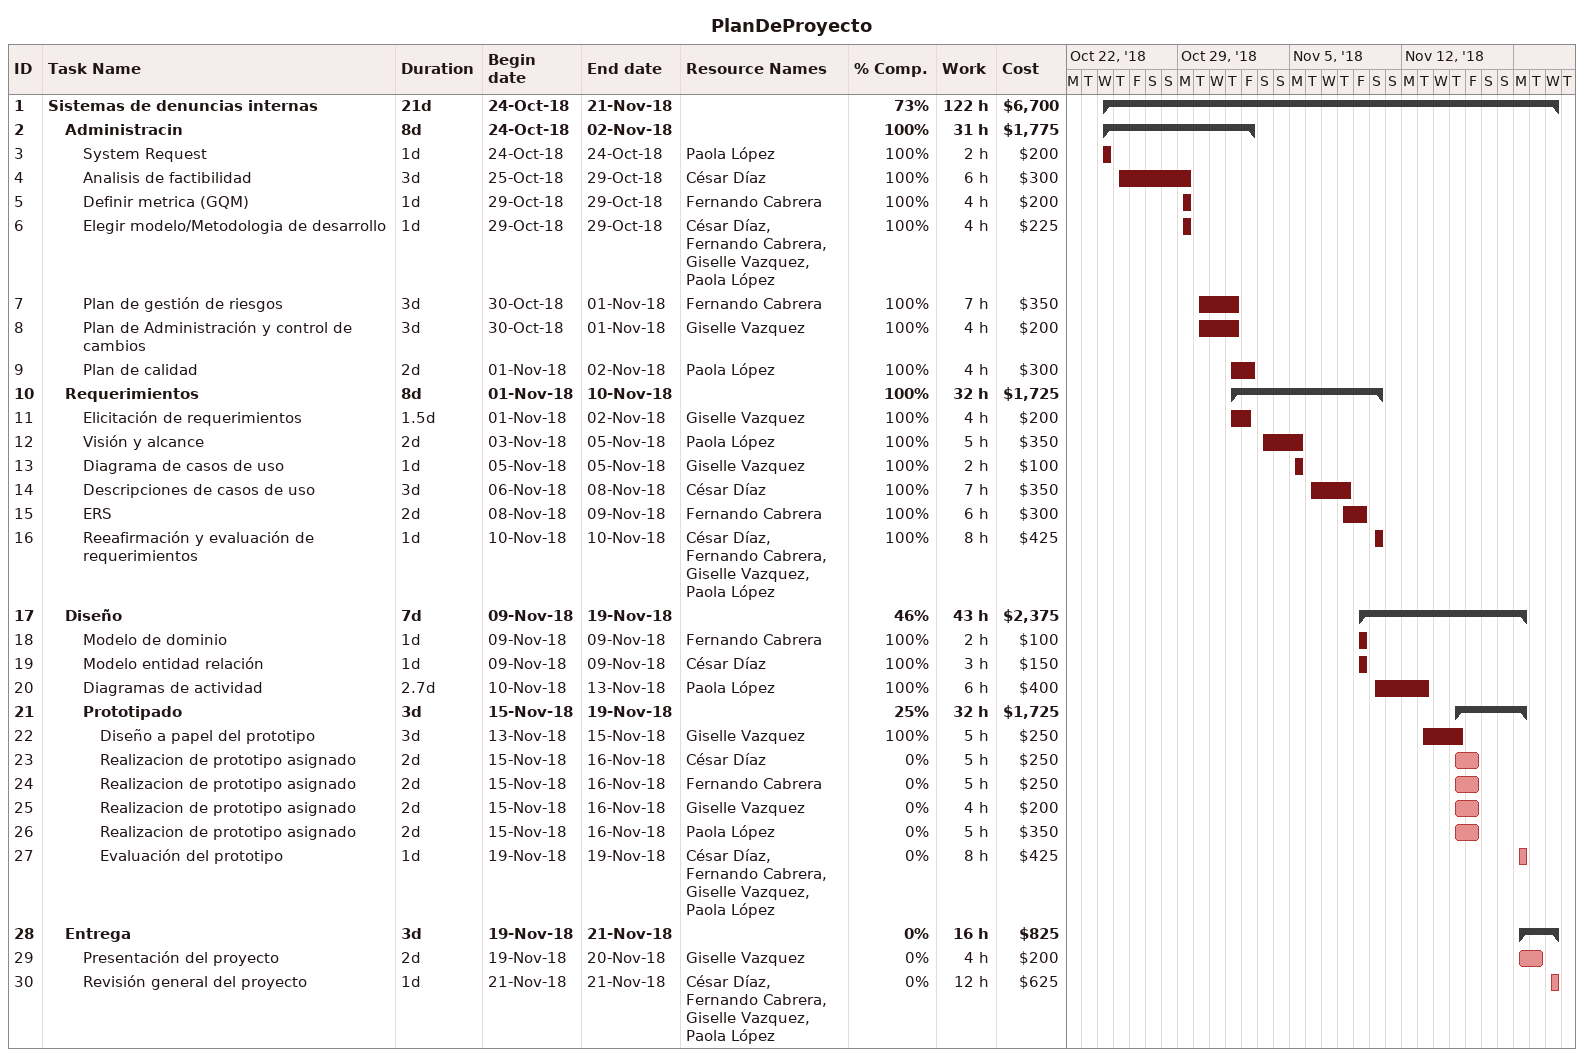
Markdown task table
PlanDeProyecto

| ID | Level | Task | Duration | Start | Finish | Resources | % complete | Work (h) | Cost ($) |
|---|---|---|---|---|---|---|---|---|---|
| 1 | 1 | **Sistemas de denuncias internas** | 21d | 2018-10-24 | 2018-11-21 |  | 73 | 122 | 6700 |
| 2 | 2 | **Administracin** | 8d | 2018-10-24 | 2018-11-02 |  | 100 | 31 | 1775 |
| 3 | 3 | System Request | 1d | 2018-10-24 | 2018-10-24 | Paola López | 100 | 2 | 200 |
| 4 | 3 | Analisis de factibilidad | 3d | 2018-10-25 | 2018-10-29 | César Díaz | 100 | 6 | 300 |
| 5 | 3 | Definir metrica (GQM) | 1d | 2018-10-29 | 2018-10-29 | Fernando Cabrera | 100 | 4 | 200 |
| 6 | 3 | Elegir modelo/Metodologia de desarrollo | 1d | 2018-10-29 | 2018-10-29 | César Díaz, Fernando Cabrera, Giselle Vazquez, Paola López | 100 | 4 | 225 |
| 7 | 3 | Plan de gestión de riesgos | 3d | 2018-10-30 | 2018-11-01 | Fernando Cabrera | 100 | 7 | 350 |
| 8 | 3 | Plan de Administración y control de cambios | 3d | 2018-10-30 | 2018-11-01 | Giselle Vazquez | 100 | 4 | 200 |
| 9 | 3 | Plan de calidad | 2d | 2018-11-01 | 2018-11-02 | Paola López | 100 | 4 | 300 |
| 10 | 2 | **Requerimientos** | 8d | 2018-11-01 | 2018-11-10 |  | 100 | 32 | 1725 |
| 11 | 3 | Elicitación de requerimientos | 1.5d | 2018-11-01 | 2018-11-02 | Giselle Vazquez | 100 | 4 | 200 |
| 12 | 3 | Visión y alcance | 2d | 2018-11-03 | 2018-11-05 | Paola López | 100 | 5 | 350 |
| 13 | 3 | Diagrama de casos de uso | 1d | 2018-11-05 | 2018-11-05 | Giselle Vazquez | 100 | 2 | 100 |
| 14 | 3 | Descripciones de casos de uso | 3d | 2018-11-06 | 2018-11-08 | César Díaz | 100 | 7 | 350 |
| 15 | 3 | ERS | 2d | 2018-11-08 | 2018-11-09 | Fernando Cabrera | 100 | 6 | 300 |
| 16 | 3 | Reeafirmación y evaluación de requerimientos | 1d | 2018-11-10 | 2018-11-10 | César Díaz, Fernando Cabrera, Giselle Vazquez, Paola López | 100 | 8 | 425 |
| 17 | 2 | **Diseño** | 7d | 2018-11-09 | 2018-11-19 |  | 46 | 43 | 2375 |
| 18 | 3 | Modelo de dominio | 1d | 2018-11-09 | 2018-11-09 | Fernando Cabrera | 100 | 2 | 100 |
| 19 | 3 | Modelo entidad relación | 1d | 2018-11-09 | 2018-11-09 | César Díaz | 100 | 3 | 150 |
| 20 | 3 | Diagramas de actividad | 2.7d | 2018-11-10 | 2018-11-13 | Paola López | 100 | 6 | 400 |
| 21 | 3 | **Prototipado** | 3d | 2018-11-15 | 2018-11-19 |  | 25 | 32 | 1725 |
| 22 | 4 | Diseño a papel del prototipo | 3d | 2018-11-13 | 2018-11-15 | Giselle Vazquez | 100 | 5 | 250 |
| 23 | 4 | Realizacion de prototipo asignado | 2d | 2018-11-15 | 2018-11-16 | César Díaz | 0 | 5 | 250 |
| 24 | 4 | Realizacion de prototipo asignado | 2d | 2018-11-15 | 2018-11-16 | Fernando Cabrera | 0 | 5 | 250 |
| 25 | 4 | Realizacion de prototipo asignado | 2d | 2018-11-15 | 2018-11-16 | Giselle Vazquez | 0 | 4 | 200 |
| 26 | 4 | Realizacion de prototipo asignado | 2d | 2018-11-15 | 2018-11-16 | Paola López | 0 | 5 | 350 |
| 27 | 4 | Evaluación del prototipo | 1d | 2018-11-19 | 2018-11-19 | César Díaz, Fernando Cabrera, Giselle Vazquez, Paola López | 0 | 8 | 425 |
| 28 | 2 | **Entrega** | 3d | 2018-11-19 | 2018-11-21 |  | 0 | 16 | 825 |
| 29 | 3 | Presentación del proyecto | 2d | 2018-11-19 | 2018-11-20 | Giselle Vazquez | 0 | 4 | 200 |
| 30 | 3 | Revisión general del proyecto | 1d | 2018-11-21 | 2018-11-21 | César Díaz, Fernando Cabrera, Giselle Vazquez, Paola López | 0 | 12 | 625 |
